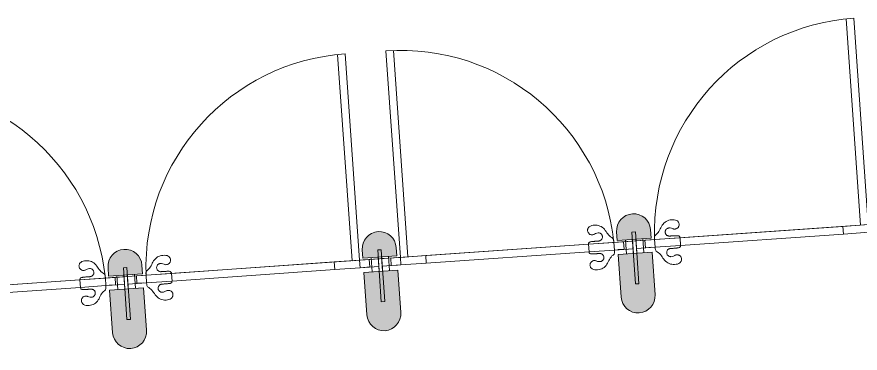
# Model space of a CAD drawing. Header units: millimetres. Extents: x 306 to 836129804, y -168137 to 818603917.
# Drawn here: x 833845581 to 833850543, y 818029670 to 818031645 of the extents above; entities that cross this region are included whole.
import ezdxf

# ---------------------------------------------------------------- set-up
doc = ezdxf.new("R2010")
doc.units = ezdxf.units.MM
doc.header["$LTSCALE"] = 3
for name, color, linetype, lineweight in [('A-214-M_CURT_WALL', 251, 'Continuous', 13), ('A-325-M_DOOR', 251, 'Continuous', 13), ('A-810-M_ROOMS', 251, 'Continuous', 13), ('Z-060-M_DETAIL', 253, 'Continuous', 5), ('Z-060-M_LINE_MEDIUM', 253, 'Continuous', 9)]:
    doc.layers.add(name, color=color, linetype=linetype, lineweight=lineweight)
doc.layers.add('UAJ-00XREF', color=7, linetype='Continuous')

# ---------------------------------------------------------------- blocks, each defined once
blk = doc.blocks.new('DCW_01a - L_GF _LOBBY SINGLE DOOR_CERAMIC MULLION-40864562-0300')
at = {"layer": 'A-325-M_DOOR', "lineweight": 9}
for p, q in [((-740.0614916248859, 44.95000000000353), (-630.0614916248876, 44.95000000000353)), ((-630.0614916248876, 0), (-740.0614916248859, 0)), ((-630.0614916248877, 1.63614455317429e-11), (-630.0614916248877, 44.95000000000009)), ((-630.0614916248876, 44.95000000000353), (-630.0614916248876, 0)), ((480.0614916248881, 44.95000000000545), (630.0614916248775, 44.95000000000545)), ((630.0614916248775, 0), (480.0614916248881, 0)), ((630.0614916248775, 44.95000000000545), (630.0614916248775, 0)), ((630.0614916248877, 44.95000000000545), (740.0614916248877, 44.95000000000545)), ((630.0614916248877, 0), (630.0614916248877, 44.95000000000545)), ((740.0614916248877, 0), (630.0614916248877, 0))]:
    blk.add_line(p, q, dxfattribs=at)
at = {"layer": 'A-325-M_DOOR'}
for p, q in [((-630.0307602406006, 44.94999999999519), (-480.1592892086762, 44.94999999999682)), ((-480.1592892086767, 8.662937034387142e-12), (-630.0307602406006, 8.662937034387142e-12)), ((480.0614916248881, 44.95000000000009), (-480.0614916248874, 44.95000000000009)), ((-480.0614916248874, 44.95000000000009), (-480.0614916248874, 0)), ((480.0614916248881, 44.95000000000009), (-480.0614916248888, 44.95000000000009)), ((-480.0614916248888, 44.95000000000009), (-480.0614916248888, 0)), ((-480.0614916248874, 0), (480.0614916248881, 0)), ((-480.0614916248888, 0), (480.0614916248881, 0)), ((480.0614916248881, 0), (480.0614916248881, 44.95000000000009)), ((480.0614916248881, 0), (480.0614916248881, 44.95000000000009)), ((630.0614916248883, 0), (585.0614916248882, 0)), ((585.0614916248882, -1215.53824448193), (585.0614916248882, 0)), ((630.0614916248883, -1215.53824448193), (630.0614916248883, 0))]:
    blk.add_line(p, q, dxfattribs=at)
at = {"layer": 'A-325-M_DOOR', "flags": 128}
for points in [[(-491.603976205231, 146.4819285868116), (-498.7184301404689, 150.5969384895882), (-506.6442787028157, 152.7260546422993), (-514.784637186272, 153.8882849697217), (-523.0060879217543, 154.1188877522965), (-531.2065445005023, 153.5053912437262), (-539.2977348663484, 152.0378076816392), (-547.2080829029152, 149.7887217251294), (-554.8188603213391, 146.6755746204986), (-561.9386330405167, 142.565368240934), (-568.5314926508606, 137.6518004897652), (-574.4530062592528, 131.9464631830281), (-579.7460715326984, 125.6514660722233), (-584.3439134711214, 118.8331369286906), (-588.5695286327597, 111.7736709531651), (-592.7108321416835, 104.6642871168596), (-597.0123627555404, 97.65221139080312), (-601.7497856627729, 90.92727237896585), (-607.042179165733, 84.63197407853235), (-612.9421415148851, 78.90441498169041), (-619.4438225809267, 73.86887985622253), (-625.857018551438, 68.75070774761375), (-629.2334829353958, 61.36552815156477), (-629.9588846601732, 53.17662897355077), (-630.0307602406006, 44.94999999999519)], [(-541.8763449463935, 59.17465377049585), (-544.6964832707957, 59.45264312641748), (-547.5772745811706, 60.09453772655109), (-550.4503926945812, 61.12642450465173), (-553.2381618725875, 62.55722513291182), (-555.8591054466046, 64.3751702509581), (-558.2349206679623, 66.54651819221452), (-560.2977801488647, 69.01711715384874), (-561.996621528974, 71.71678447659711), (-563.301240908966, 74.56578597936215), (-564.2035267188844, 77.48219998856855), (-564.7158676061301, 80.38882786014267), (-564.8673818980741, 83.21857926561917), (-564.6832381029237, 86.04639510848871), (-564.1374049761955, 88.94692033626715), (-563.2015399921004, 91.85273317194145), (-561.8641457982297, 94.68649716356238), (-560.134278384492, 97.36638961119984), (-558.0430593756016, 99.81303000115221), (-555.6423572975928, 101.9568293188419), (-553.0006196727965, 103.7444217381199), (-550.1965332520818, 105.1429710584741), (-547.31170503695, 106.1416485457821), (-544.4237026723544, 106.7502712839931), (-541.6005468619622, 106.9957126300978)], [(-541.6005468619622, 106.9957126300978), (-533.8844326498277, 106.4591271865363), (-526.1620036113582, 104.4495470034938), (-518.4332572886401, 100.9669707397635)], [(-518.4332572886401, 100.9669707397635), (-515.607124841507, 99.74592823134178), (-512.5391433532797, 98.83317347200371), (-509.2788185959516, 98.28622427025908), (-505.8922242039044, 98.15174802282819), (-502.4588041802139, 98.45990006288667), (-499.0659400126669, 99.21992447460245), (-495.801928895832, 100.4180045302409), (-492.7484863562252, 102.0179481289729), (-489.9740718232194, 103.9646709622184), (-487.5291490573155, 106.1898056506012), (-485.4440004697773, 108.6183419119235), (-483.7291043709596, 111.1751177802645), (-482.322605509399, 113.91368171247), (-481.2076079552567, 116.9140839137674), (-480.4447979858649, 120.1307580385118), (-480.0851386410328, 123.5008842251759), (-480.164007746968, 126.9472025370352), (-480.6964467709058, 130.3831408866621), (-481.6745485154252, 133.719678108697), (-483.0676418561883, 136.8728703303098), (-484.8253227885747, 139.7707424976589), (-486.8827355514498, 142.3583908890284), (-489.1670525337969, 144.6006060525362), (-491.603976205231, 146.4819285868116)], [(-480.1592892086762, 44.94999999999682), (-480.3586558167306, 47.84013206290851), (-481.0673531486682, 50.64547098941953), (-482.4358886599967, 53.18915509296864), (-484.4910909154875, 55.22123756261568), (-487.016321934298, 56.62694343245979), (-489.7778052993191, 57.50689118085554), (-492.6275968339588, 58.02473218761385), (-495.5106410014154, 58.32856007671695), (-498.4020390224389, 58.54291987713317), (-501.2960060170432, 58.70976770820742), (-504.1920001063679, 58.84347998235042), (-507.0893163692411, 58.94691084427221), (-509.9873675836461, 59.02231072888976), (-512.8859219792342, 59.07480609194106), (-515.7848022221391, 59.10996384411985), (-518.6838309789621, 59.13335088540111), (-521.5828661095237, 59.14973158037852), (-524.4818963548206, 59.16088571905566), (-527.3809408747173, 59.16789942887385), (-530.2800133745801, 59.17182608869781), (-533.179104887908, 59.17358295648715), (-536.0782005584771, 59.174051928556), (-538.977285530052, 59.17411490114378), (-541.8763449463935, 59.17465377049585)], [(-630.0307602406006, 8.662937034387142e-12), (-629.9588846601732, -8.226628973546369), (-629.2334829353958, -16.41552815156037), (-625.857018551438, -23.80070774760935), (-619.4438225809267, -28.91887985621813), (-612.9421415148851, -33.95441498168547), (-607.042179165733, -39.68197407852795), (-601.7497856627724, -45.97727237896092), (-597.0123627555404, -52.70221139079818), (-592.7108321416835, -59.71428711685471), (-588.5695286327597, -66.82367095316067), (-584.3439134711214, -73.88313692868621), (-579.7460715326979, -80.70146607221892), (-574.4530062592522, -86.99646318302317), (-568.5314926508601, -92.70180048976084), (-561.9386330405157, -97.61536824092966), (-554.8188603213391, -101.7255746204942), (-547.2080829029146, -104.8387217251245), (-539.2977348663478, -107.0878076816343), (-531.2065445005018, -108.5553912437207), (-523.0060879217543, -109.1688877522921), (-514.7846371862714, -108.9382849697167), (-506.6442787028152, -107.7760546422944), (-498.7184301404683, -105.6469384895833), (-491.6039762052305, -101.5319285868061)], [(-541.876344946394, -14.22465377049037), (-538.977285530052, -14.22411490113938), (-536.0782005584765, -14.22405192855106), (-533.1791048879086, -14.2235829564822), (-530.2800133745801, -14.22182608869286), (-527.3809408747173, -14.21789942886837), (-524.48189635482, -14.21088571905125), (-521.5828661095243, -14.19973158037358), (-518.6838309789626, -14.18335088539671), (-515.7848022221391, -14.15996384411491), (-512.8859219792342, -14.12480609193612), (-509.9873675836461, -14.07231072888428), (-507.0893163692417, -13.99691084426727), (-504.1920001063684, -13.89347998234548), (-501.2960060170432, -13.75976770820193), (-498.4020390224389, -13.59291987712768), (-495.5106410014159, -13.37856007671146), (-492.6275968339588, -13.07473218760837), (-489.7778052993191, -12.55689118085006), (-487.0163219342985, -11.67694343245485), (-484.4910909154875, -10.27123756261019), (-482.4358886599967, -8.239155092963157), (-481.0673531486682, -5.695470989414045), (-480.3586558167306, -2.890132062903028), (-480.1592892086767, 8.662937034387142e-12)], [(-541.6005468619622, -62.04571263009282), (-544.4237026723538, -61.8002712839887), (-547.3117050369494, -61.19164854577771), (-550.1965332520813, -60.1929710584692), (-553.0006196727965, -58.79442173811493), (-555.6423572975922, -57.00682931883745), (-558.043059375601, -54.86303000114727), (-560.1342783844914, -52.4163896111949), (-561.8641457982297, -49.73649716355744), (-563.2015399921004, -46.90273317193651), (-564.1374049761955, -43.99692033626276), (-564.6832381029237, -41.09639510848432), (-564.8673818980747, -38.26857926561422), (-564.7158676061301, -35.43882786013773), (-564.2035267188844, -32.5321999885636), (-563.3012409089665, -29.61578597935721), (-561.996621528974, -26.76678447659271), (-560.2977801488647, -24.0671171538438), (-558.2349206679628, -21.59651819221012), (-555.8591054466046, -19.42517025095316), (-553.2381618725875, -17.60722513290688), (-550.4503926945818, -16.17642450464679), (-547.5772745811706, -15.14453772654615), (-544.6964832707957, -14.50264312641253), (-541.876344946394, -14.22465377049037)], [(-518.4332572886401, -56.01697073975803), (-526.1620036113587, -59.49954700348886), (-533.8844326498282, -61.50912718653083), (-541.6005468619622, -62.04571263009282)], [(-491.6039762052305, -101.5319285868061), (-489.1670525337969, -99.65060605253124), (-486.8827355514492, -97.40839088902291), (-484.8253227885741, -94.82074249765398), (-483.0676418561878, -91.92287033030433), (-481.6745485154246, -88.7696781086915), (-480.6964467709053, -85.4331408866566), (-480.1640077469675, -81.9972025370297), (-480.0851386410323, -78.55088422517096), (-480.4447979858644, -75.18075803850684), (-481.2076079552562, -71.96408391376193), (-482.322605509399, -68.96368171246452), (-483.7291043709596, -66.22511778025951), (-485.4440004697773, -63.66834191191852), (-487.529149057315, -61.2398056505963), (-489.9740718232194, -59.0146709622129), (-492.7484863562252, -57.06794812896744), (-495.801928895832, -55.46800453023542), (-499.0659400126669, -54.26992447459697), (-502.4588041802139, -53.50990006288119), (-505.8922242039039, -53.2017480228227), (-509.2788185959516, -53.3362242702536), (-512.5391433532791, -53.88317347199877), (-515.607124841507, -54.7959282313363), (-518.4332572886401, -56.01697073975803)]]:
    blk.add_lwpolyline(points, dxfattribs=at)
at = {"layer": 'A-325-M_DOOR'}
blk.add_arc((629.6250576559477, 44.9499588607396), 1260.488278898555, 182.0436438388374, 270.0198382050625, dxfattribs=at)
blk = doc.blocks.new('DCW_01a - L_GF _LOBBY SINGLE DOOR_CERAMIC MULLION-40864563-0300')
at = {"layer": 'A-325-M_DOOR'}
for p, q in [((584.969254187822, 1215.35388694858), (584.969254187822, 0)), ((629.9692541878221, 1215.35388694858), (629.9692541878221, 0)), ((-479.9692541878213, -44.95000000000009), (-479.9692541878213, 0)), ((-479.9692541878213, 0), (479.9692541878219, 0)), ((479.9692541878219, 0), (-479.9692541878226, 0)), ((-479.9692541878226, 0), (-479.9692541878226, -44.95000000000009)), ((479.9692541878219, 0), (479.9692541878219, -44.95000000000009)), ((479.9692541878219, -44.95000000000009), (479.9692541878219, 0)), ((629.9692541878221, 0), (584.969254187822, 0)), ((-629.9385228035344, -8.662937034387142e-12), (-480.0670517716106, -8.662937034387142e-12)), ((-480.06705177161, -44.94999999999682), (-629.9385228035344, -44.94999999999519)), ((479.9692541878219, -44.95000000000009), (-479.9692541878213, -44.95000000000009)), ((-479.9692541878226, -44.95000000000009), (479.9692541878219, -44.95000000000009))]:
    blk.add_line(p, q, dxfattribs=at)
at = {"layer": 'A-325-M_DOOR', "lineweight": 9}
for p, q in [((-629.9692541878214, 0), (-739.9692541878197, 0)), ((-629.9692541878214, -44.95000000000353), (-629.9692541878214, 0)), ((629.9692541878113, 0), (479.9692541878219, 0)), ((629.9692541878113, -44.95000000000545), (629.9692541878113, 0)), ((739.9692541878215, 0), (629.9692541878215, 0)), ((629.9692541878215, 0), (629.9692541878215, -44.95000000000545)), ((-739.9692541878197, -44.95000000000353), (-629.9692541878214, -44.95000000000353)), ((-629.9692541878215, -1.63614455317429e-11), (-629.9692541878215, -44.95000000000009)), ((479.9692541878219, -44.95000000000545), (629.9692541878113, -44.95000000000545)), ((629.9692541878215, -44.95000000000545), (739.9692541878215, -44.95000000000545))]:
    blk.add_line(p, q, dxfattribs=at)
at = {"layer": 'A-325-M_DOOR', "flags": 128}
for points in [[(-491.5117387681644, 101.5319285868061), (-498.6261927034022, 105.6469384895833), (-506.552041265749, 107.7760546422944), (-514.6923997492053, 108.9382849697167), (-522.9138504846882, 109.1688877522921), (-531.1143070634356, 108.5553912437207), (-539.2054974292816, 107.0878076816343), (-547.1158454658485, 104.8387217251245), (-554.726622884273, 101.7255746204942), (-561.8463956034495, 97.61536824092966), (-568.4392552137939, 92.70180048976084), (-574.3607688221861, 86.99646318302317), (-579.6538340956317, 80.70146607221892), (-584.2516760340553, 73.88313692868621), (-588.4772911956935, 66.82367095316067), (-592.6185947046174, 59.71428711685471), (-596.9201253184742, 52.70221139079818), (-601.6575482257063, 45.97727237896092), (-606.949941728667, 39.68197407852795), (-612.8499040778189, 33.95441498168547), (-619.3515851438607, 28.91887985621813), (-625.7647811143719, 23.80070774760935), (-629.1412454983297, 16.41552815156037), (-629.8666472231071, 8.226628973546369), (-629.9385228035344, -8.662937034387142e-12)], [(-518.341019851574, 56.01697073975803), (-515.514887404441, 54.7959282313363), (-512.446905916213, 53.88317347199877), (-509.1865811588855, 53.3362242702536), (-505.7999867668377, 53.2017480228227), (-502.3665667431478, 53.50990006288119), (-498.9737025756008, 54.26992447459697), (-495.7096914587658, 55.46800453023542), (-492.656248919159, 57.06794812896744), (-489.8818343861533, 59.0146709622129), (-487.4369116202488, 61.2398056505963), (-485.3517630327112, 63.66834191191852), (-483.6368669338934, 66.22511778025951), (-482.2303680723328, 68.96368171246452), (-481.11537051819, 71.96408391376193), (-480.3525605487982, 75.18075803850684), (-479.9929012039661, 78.55088422517096), (-480.0717703099014, 81.9972025370297), (-480.6042093338391, 85.4331408866566), (-481.5823110783585, 88.7696781086915), (-482.9754044191216, 91.92287033030433), (-484.733085351508, 94.82074249765398), (-486.7904981143831, 97.40839088902291), (-489.0748150967308, 99.65060605253124), (-491.5117387681644, 101.5319285868061)], [(-541.7841075093279, 14.22465377049037), (-544.6042458337296, 14.50264312641253), (-547.4850371441046, 15.14453772654615), (-550.3581552575156, 16.17642450464679), (-553.1459244355215, 17.60722513290688), (-555.7668680095386, 19.42517025095316), (-558.1426832308968, 21.59651819221012), (-560.2055427117986, 24.0671171538438), (-561.9043840919078, 26.76678447659271), (-563.2090034719004, 29.61578597935721), (-564.1112892818182, 32.5321999885636), (-564.623630169064, 35.43882786013773), (-564.7751444610085, 38.26857926561422), (-564.5910006658576, 41.09639510848432), (-564.0451675391294, 43.99692033626276), (-563.1093025550342, 46.90273317193651), (-561.7719083611636, 49.73649716355744), (-560.0420409474252, 52.4163896111949), (-557.950821938535, 54.86303000114727), (-555.550119860526, 57.00682931883745), (-552.9083822357303, 58.79442173811493), (-550.1042958150152, 60.1929710584692), (-547.2194675998833, 61.19164854577771), (-544.3314652352876, 61.8002712839887), (-541.5083094248961, 62.04571263009282)], [(-541.5083094248961, 62.04571263009282), (-533.7921952127621, 61.50912718653083), (-526.0697661742926, 59.49954700348886), (-518.341019851574, 56.01697073975803)], [(-480.0670517716106, -8.662937034387142e-12), (-480.2664183796644, 2.890132062903028), (-480.975115711602, 5.695470989414045), (-482.3436512229306, 8.239155092963157), (-484.3988534784213, 10.27123756261019), (-486.9240844972324, 11.67694343245485), (-489.6855678622529, 12.55689118085006), (-492.5353593968926, 13.07473218760837), (-495.4184035643498, 13.37856007671146), (-498.3098015853728, 13.59291987712768), (-501.203768579977, 13.75976770820193), (-504.0997626693022, 13.89347998234548), (-506.9970789321756, 13.99691084426727), (-509.89513014658, 14.07231072888428), (-512.7936845421681, 14.12480609193612), (-515.6925647850729, 14.15996384411491), (-518.5915935418965, 14.18335088539671), (-521.4906286724581, 14.19973158037358), (-524.389658917754, 14.21088571905125), (-527.2887034376512, 14.21789942886837), (-530.187775937514, 14.22182608869286), (-533.0868674508424, 14.2235829564822), (-535.9859631214104, 14.22405192855106), (-538.8850480929858, 14.22411490113938), (-541.7841075093279, 14.22465377049037)], [(-629.9385228035344, -44.94999999999519), (-629.8666472231071, -53.17662897355077), (-629.1412454983297, -61.36552815156477), (-625.7647811143719, -68.75070774761375), (-619.3515851438607, -73.86887985622253), (-612.8499040778189, -78.90441498169041), (-606.949941728667, -84.63197407853235), (-601.6575482257068, -90.92727237896585), (-596.9201253184742, -97.65221139080312), (-592.6185947046174, -104.6642871168596), (-588.4772911956935, -111.7736709531651), (-584.2516760340553, -118.8331369286906), (-579.6538340956323, -125.6514660722233), (-574.3607688221866, -131.9464631830281), (-568.4392552137945, -137.6518004897652), (-561.8463956034506, -142.565368240934), (-554.726622884273, -146.6755746204986), (-547.115845465849, -149.7887217251294), (-539.2054974292822, -152.0378076816392), (-531.1143070634362, -153.5053912437262), (-522.9138504846882, -154.1188877522965), (-514.6923997492058, -153.8882849697217), (-506.5520412657496, -152.7260546422993), (-498.6261927034027, -150.5969384895882), (-491.5117387681649, -146.4819285868116)], [(-541.7841075093273, -59.17465377049585), (-538.8850480929858, -59.17411490114378), (-535.9859631214109, -59.174051928556), (-533.0868674508419, -59.17358295648715), (-530.187775937514, -59.17182608869781), (-527.2887034376512, -59.16789942887385), (-524.3896589177544, -59.16088571905566), (-521.4906286724575, -59.14973158037852), (-518.5915935418959, -59.13335088540111), (-515.6925647850729, -59.10996384411985), (-512.7936845421681, -59.07480609194106), (-509.89513014658, -59.02231072888976), (-506.997078932175, -58.94691084427221), (-504.0997626693017, -58.84347998235042), (-501.203768579977, -58.70976770820742), (-498.3098015853728, -58.54291987713317), (-495.4184035643493, -58.32856007671695), (-492.5353593968926, -58.02473218761385), (-489.6855678622529, -57.50689118085554), (-486.9240844972318, -56.62694343245979), (-484.3988534784213, -55.22123756261568), (-482.3436512229306, -53.18915509296864), (-480.975115711602, -50.64547098941953), (-480.2664183796644, -47.84013206290851), (-480.06705177161, -44.94999999999682)], [(-541.5083094248961, -106.9957126300978), (-544.3314652352882, -106.7502712839931), (-547.2194675998838, -106.1416485457821), (-550.1042958150157, -105.1429710584741), (-552.9083822357303, -103.7444217381199), (-555.5501198605266, -101.9568293188419), (-557.9508219385355, -99.81303000115221), (-560.0420409474258, -97.36638961119984), (-561.7719083611636, -94.68649716356238), (-563.1093025550342, -91.85273317194145), (-564.0451675391294, -88.94692033626715), (-564.5910006658576, -86.04639510848871), (-564.7751444610079, -83.21857926561917), (-564.623630169064, -80.38882786014267), (-564.1112892818182, -77.48219998856855), (-563.2090034718999, -74.56578597936215), (-561.9043840919078, -71.71678447659711), (-560.2055427117986, -69.01711715384874), (-558.1426832308962, -66.54651819221452), (-555.7668680095386, -64.3751702509581), (-553.1459244355215, -62.55722513291182), (-550.358155257515, -61.12642450465173), (-547.4850371441046, -60.09453772655109), (-544.6042458337296, -59.45264312641748), (-541.7841075093273, -59.17465377049585)], [(-491.5117387681649, -146.4819285868116), (-489.0748150967308, -144.6006060525362), (-486.7904981143836, -142.3583908890284), (-484.7330853515085, -139.7707424976589), (-482.9754044191222, -136.8728703303098), (-481.582311078359, -133.719678108697), (-480.6042093338397, -130.3831408866621), (-480.0717703099019, -126.9472025370352), (-479.9929012039667, -123.5008842251759), (-480.3525605487987, -120.1307580385118), (-481.1153705181906, -116.9140839137674), (-482.2303680723328, -113.91368171247), (-483.6368669338934, -111.1751177802645), (-485.3517630327112, -108.6183419119235), (-487.4369116202493, -106.1898056506012), (-489.8818343861533, -103.9646709622184), (-492.656248919159, -102.0179481289729), (-495.7096914587658, -100.4180045302409), (-498.9737025756008, -99.21992447460245), (-502.3665667431478, -98.45990006288667), (-505.7999867668383, -98.15174802282819), (-509.1865811588855, -98.28622427025908), (-512.4469059162135, -98.83317347200371), (-515.514887404441, -99.74592823134178), (-518.341019851574, -100.9669707397635)], [(-518.341019851574, -100.9669707397635), (-526.069766174292, -104.4495470034938), (-533.7921952127615, -106.4591271865363), (-541.5083094248961, -106.9957126300978)]]:
    blk.add_lwpolyline(points, dxfattribs=at)
at = {"layer": 'A-325-M_DOOR'}
blk.add_arc((629.5328202188815, -44.9499588607396), 1260.303921376257, 89.98015889300027, 177.9560570896446, dxfattribs=at)
blk = doc.blocks.new('DCW_01a - L_GF _LOBBY SINGLE DOOR_CERAMIC MULLION-40864564-0300')
at = {"layer": 'A-325-M_DOOR', "lineweight": 9}
for p, q in [((-739.9692541872956, 44.95000000000353), (-629.9692541872973, 44.95000000000353)), ((-629.9692541872973, 0), (-739.9692541872956, 0)), ((-629.9692541872975, 1.63614455317429e-11), (-629.9692541872975, 44.95000000000009)), ((-629.9692541872973, 44.95000000000353), (-629.9692541872973, 0)), ((479.9692541872978, 44.95000000000545), (629.9692541872872, 44.95000000000545)), ((629.9692541872872, 0), (479.9692541872978, 0)), ((629.9692541872872, 44.95000000000545), (629.9692541872872, 0)), ((629.9692541872975, 44.95000000000545), (739.9692541872975, 44.95000000000545)), ((629.9692541872975, 0), (629.9692541872975, 44.95000000000545)), ((739.9692541872975, 0), (629.9692541872975, 0))]:
    blk.add_line(p, q, dxfattribs=at)
at = {"layer": 'A-325-M_DOOR'}
for p, q in [((-629.9385228030103, 44.94999999999519), (-480.0670517710859, 44.94999999999682)), ((-480.0670517710865, 8.662937034387142e-12), (-629.9385228030103, 8.662937034387142e-12)), ((479.9692541872978, 44.95000000000009), (-479.9692541872972, 44.95000000000009)), ((-479.9692541872972, 44.95000000000009), (-479.9692541872972, 0)), ((479.9692541872978, 44.95000000000009), (-479.9692541872985, 44.95000000000009)), ((-479.9692541872985, 44.95000000000009), (-479.9692541872985, 0)), ((-479.9692541872972, 0), (479.9692541872978, 0)), ((-479.9692541872985, 0), (479.9692541872978, 0)), ((479.9692541872978, 0), (479.9692541872978, 44.95000000000009)), ((479.9692541872978, 0), (479.9692541872978, 44.95000000000009)), ((629.969254187298, 0), (584.9692541872979, 0)), ((584.9692541872979, -1215.353886947533), (584.9692541872979, 0)), ((629.969254187298, -1215.353886947533), (629.969254187298, 0))]:
    blk.add_line(p, q, dxfattribs=at)
at = {"layer": 'A-325-M_DOOR', "flags": 128}
for points in [[(-491.5117387676408, 146.4819285868116), (-498.6261927028786, 150.5969384895882), (-506.5520412652255, 152.7260546422993), (-514.6923997486817, 153.8882849697217), (-522.9138504841641, 154.1188877522965), (-531.1143070629121, 153.5053912437262), (-539.2054974287581, 152.0378076816392), (-547.1158454653249, 149.7887217251294), (-554.7266228837489, 146.6755746204986), (-561.8463956029265, 142.565368240934), (-568.4392552132704, 137.6518004897652), (-574.3607688216625, 131.9464631830281), (-579.6538340951081, 125.6514660722233), (-584.2516760335311, 118.8331369286906), (-588.4772911951694, 111.7736709531651), (-592.6185947040932, 104.6642871168596), (-596.9201253179501, 97.65221139080312), (-601.6575482251826, 90.92727237896585), (-606.9499417281428, 84.63197407853235), (-612.8499040772948, 78.90441498169041), (-619.3515851433365, 73.86887985622253), (-625.7647811138478, 68.75070774761375), (-629.1412454978056, 61.36552815156477), (-629.866647222583, 53.17662897355077), (-629.9385228030103, 44.94999999999519)], [(-541.7841075088032, 59.17465377049585), (-544.6042458332055, 59.45264312641748), (-547.4850371435804, 60.09453772655109), (-550.3581552569909, 61.12642450465173), (-553.1459244349973, 62.55722513291182), (-555.7668680090144, 64.3751702509581), (-558.1426832303721, 66.54651819221452), (-560.2055427112745, 69.01711715384874), (-561.9043840913837, 71.71678447659711), (-563.2090034713757, 74.56578597936215), (-564.1112892812941, 77.48219998856855), (-564.6236301685399, 80.38882786014267), (-564.7751444604838, 83.21857926561917), (-564.5910006653335, 86.04639510848871), (-564.0451675386053, 88.94692033626715), (-563.1093025545101, 91.85273317194145), (-561.7719083606395, 94.68649716356238), (-560.0420409469017, 97.36638961119984), (-557.9508219380114, 99.81303000115221), (-555.5501198600025, 101.9568293188419), (-552.9083822352062, 103.7444217381199), (-550.1042958144916, 105.1429710584741), (-547.2194675993597, 106.1416485457821), (-544.3314652347641, 106.7502712839931), (-541.508309424372, 106.9957126300978)], [(-541.508309424372, 106.9957126300978), (-533.7921952122374, 106.4591271865363), (-526.0697661737679, 104.4495470034938), (-518.3410198510499, 100.9669707397635)], [(-518.3410198510499, 100.9669707397635), (-515.5148874039168, 99.74592823134178), (-512.4469059156894, 98.83317347200371), (-509.1865811583614, 98.28622427025908), (-505.7999867663142, 98.15174802282819), (-502.3665667426237, 98.45990006288667), (-498.9737025750766, 99.21992447460245), (-495.7096914582417, 100.4180045302409), (-492.6562489186349, 102.0179481289729), (-489.8818343856292, 103.9646709622184), (-487.4369116197252, 106.1898056506012), (-485.3517630321871, 108.6183419119235), (-483.6368669333693, 111.1751177802645), (-482.2303680718087, 113.91368171247), (-481.1153705176665, 116.9140839137674), (-480.3525605482747, 120.1307580385118), (-479.9929012034426, 123.5008842251759), (-480.0717703093778, 126.9472025370352), (-480.6042093333155, 130.3831408866621), (-481.5823110778349, 133.719678108697), (-482.975404418598, 136.8728703303098), (-484.7330853509844, 139.7707424976589), (-486.7904981138595, 142.3583908890284), (-489.0748150962067, 144.6006060525362), (-491.5117387676408, 146.4819285868116)], [(-480.0670517710859, 44.94999999999682), (-480.2664183791403, 47.84013206290851), (-480.9751157110779, 50.64547098941953), (-482.3436512224065, 53.18915509296864), (-484.3988534778972, 55.22123756261568), (-486.9240844967077, 56.62694343245979), (-489.6855678617288, 57.50689118085554), (-492.5353593963685, 58.02473218761385), (-495.4184035638252, 58.32856007671695), (-498.3098015848487, 58.54291987713317), (-501.2037685794529, 58.70976770820742), (-504.0997626687776, 58.84347998235042), (-506.9970789316509, 58.94691084427221), (-509.8951301460559, 59.02231072888976), (-512.793684541644, 59.07480609194106), (-515.6925647845488, 59.10996384411985), (-518.5915935413718, 59.13335088540111), (-521.4906286719335, 59.14973158037852), (-524.3896589172303, 59.16088571905566), (-527.2887034371271, 59.16789942887385), (-530.1877759369899, 59.17182608869781), (-533.0868674503178, 59.17358295648715), (-535.9859631208868, 59.174051928556), (-538.8850480924617, 59.17411490114378), (-541.7841075088032, 59.17465377049585)], [(-629.9385228030103, 8.662937034387142e-12), (-629.866647222583, -8.226628973546369), (-629.1412454978056, -16.41552815156037), (-625.7647811138478, -23.80070774760935), (-619.3515851433365, -28.91887985621813), (-612.8499040772948, -33.95441498168547), (-606.9499417281428, -39.68197407852795), (-601.6575482251822, -45.97727237896092), (-596.9201253179501, -52.70221139079818), (-592.6185947040932, -59.71428711685471), (-588.4772911951694, -66.82367095316067), (-584.2516760335311, -73.88313692868621), (-579.6538340951076, -80.70146607221892), (-574.360768821662, -86.99646318302317), (-568.4392552132698, -92.70180048976084), (-561.8463956029254, -97.61536824092966), (-554.7266228837489, -101.7255746204942), (-547.1158454653244, -104.8387217251245), (-539.2054974287576, -107.0878076816343), (-531.1143070629115, -108.5553912437207), (-522.9138504841641, -109.1688877522921), (-514.6923997486812, -108.9382849697167), (-506.5520412652249, -107.7760546422944), (-498.626192702878, -105.6469384895833), (-491.5117387676403, -101.5319285868061)], [(-541.7841075088038, -14.22465377049037), (-538.8850480924617, -14.22411490113938), (-535.9859631208863, -14.22405192855106), (-533.0868674503183, -14.2235829564822), (-530.1877759369899, -14.22182608869286), (-527.2887034371271, -14.21789942886837), (-524.3896589172298, -14.21088571905125), (-521.490628671934, -14.19973158037358), (-518.5915935413724, -14.18335088539671), (-515.6925647845488, -14.15996384411491), (-512.793684541644, -14.12480609193612), (-509.8951301460559, -14.07231072888428), (-506.9970789316515, -13.99691084426727), (-504.0997626687781, -13.89347998234548), (-501.2037685794529, -13.75976770820193), (-498.3098015848487, -13.59291987712768), (-495.4184035638257, -13.37856007671146), (-492.5353593963685, -13.07473218760837), (-489.6855678617288, -12.55689118085006), (-486.9240844967082, -11.67694343245485), (-484.3988534778972, -10.27123756261019), (-482.3436512224065, -8.239155092963157), (-480.9751157110779, -5.695470989414045), (-480.2664183791403, -2.890132062903028), (-480.0670517710865, 8.662937034387142e-12)], [(-541.508309424372, -62.04571263009282), (-544.3314652347635, -61.8002712839887), (-547.2194675993592, -61.19164854577771), (-550.104295814491, -60.1929710584692), (-552.9083822352062, -58.79442173811493), (-555.5501198600019, -57.00682931883745), (-557.9508219380108, -54.86303000114727), (-560.0420409469011, -52.4163896111949), (-561.7719083606395, -49.73649716355744), (-563.1093025545101, -46.90273317193651), (-564.0451675386053, -43.99692033626276), (-564.5910006653335, -41.09639510848432), (-564.7751444604844, -38.26857926561422), (-564.6236301685399, -35.43882786013773), (-564.1112892812941, -32.5321999885636), (-563.2090034713763, -29.61578597935721), (-561.9043840913837, -26.76678447659271), (-560.2055427112745, -24.0671171538438), (-558.1426832303725, -21.59651819221012), (-555.7668680090144, -19.42517025095316), (-553.1459244349973, -17.60722513290688), (-550.3581552569915, -16.17642450464679), (-547.4850371435804, -15.14453772654615), (-544.6042458332055, -14.50264312641253), (-541.7841075088038, -14.22465377049037)], [(-518.3410198510499, -56.01697073975803), (-526.0697661737685, -59.49954700348886), (-533.792195212238, -61.50912718653083), (-541.508309424372, -62.04571263009282)], [(-491.5117387676403, -101.5319285868061), (-489.0748150962067, -99.65060605253124), (-486.790498113859, -97.40839088902291), (-484.7330853509839, -94.82074249765398), (-482.9754044185975, -91.92287033030433), (-481.5823110778344, -88.7696781086915), (-480.604209333315, -85.4331408866566), (-480.0717703093773, -81.9972025370297), (-479.992901203442, -78.55088422517096), (-480.3525605482741, -75.18075803850684), (-481.1153705176659, -71.96408391376193), (-482.2303680718087, -68.96368171246452), (-483.6368669333693, -66.22511778025951), (-485.3517630321871, -63.66834191191852), (-487.4369116197247, -61.2398056505963), (-489.8818343856292, -59.0146709622129), (-492.6562489186349, -57.06794812896744), (-495.7096914582417, -55.46800453023542), (-498.9737025750766, -54.26992447459697), (-502.3665667426237, -53.50990006288119), (-505.7999867663136, -53.2017480228227), (-509.1865811583614, -53.3362242702536), (-512.4469059156888, -53.88317347199877), (-515.5148874039168, -54.7959282313363), (-518.3410198510499, -56.01697073975803)]]:
    blk.add_lwpolyline(points, dxfattribs=at)
at = {"layer": 'A-325-M_DOOR'}
blk.add_arc((629.5328202183574, 44.9499588607396), 1260.303921375209, 182.0439429103568, 270.0198411069994, dxfattribs=at)
blk = doc.blocks.new('DCW_01a - L_GF _LOBBY SINGLE DOOR_CERAMIC MULLION-40864561-0300')
at = {"layer": 'A-325-M_DOOR'}
for p, q in [((585.0000000000056, 1215.415339455538), (585.0000000000056, 0)), ((630.0000000000057, 1215.415339455538), (630.0000000000057, 0)), ((-480.0000000000048, -44.95000000000009), (-480.0000000000048, 0)), ((-480.0000000000048, 0), (480.0000000000055, 0)), ((480.0000000000055, 0), (-480.0000000000062, 0)), ((-480.0000000000062, 0), (-480.0000000000062, -44.95000000000009)), ((480.0000000000055, 0), (480.0000000000055, -44.95000000000009)), ((480.0000000000055, -44.95000000000009), (480.0000000000055, 0)), ((630.0000000000057, 0), (585.0000000000056, 0)), ((-629.969268615718, -8.662937034387142e-12), (-480.0977975837941, -8.662937034387142e-12)), ((-480.0977975837936, -44.94999999999682), (-629.969268615718, -44.94999999999519)), ((480.0000000000055, -44.95000000000009), (-480.0000000000048, -44.95000000000009)), ((-480.0000000000062, -44.95000000000009), (480.0000000000055, -44.95000000000009))]:
    blk.add_line(p, q, dxfattribs=at)
at = {"layer": 'A-325-M_DOOR', "lineweight": 9}
for p, q in [((-630.000000000005, 0), (-740.0000000000033, 0)), ((-630.000000000005, -44.95000000000353), (-630.000000000005, 0)), ((629.9999999999949, 0), (480.0000000000055, 0)), ((629.9999999999949, -44.95000000000545), (629.9999999999949, 0)), ((740.0000000000051, 0), (630.0000000000051, 0)), ((630.0000000000051, 0), (630.0000000000051, -44.95000000000545)), ((-740.0000000000033, -44.95000000000353), (-630.000000000005, -44.95000000000353)), ((-630.0000000000051, -1.63614455317429e-11), (-630.0000000000051, -44.95000000000009)), ((480.0000000000055, -44.95000000000545), (629.9999999999949, -44.95000000000545)), ((630.0000000000051, -44.95000000000545), (740.0000000000051, -44.95000000000545))]:
    blk.add_line(p, q, dxfattribs=at)
at = {"layer": 'A-325-M_DOOR', "flags": 128}
for points in [[(-491.5424845803479, 101.5319285868061), (-498.6569385155858, 105.6469384895833), (-506.5827870779326, 107.7760546422944), (-514.7231455613888, 108.9382849697167), (-522.9445962968717, 109.1688877522921), (-531.1450528756192, 108.5553912437207), (-539.2362432414652, 107.0878076816343), (-547.146591278032, 104.8387217251245), (-554.7573686964565, 101.7255746204942), (-561.8771414156331, 97.61536824092966), (-568.4700010259775, 92.70180048976084), (-574.3915146343696, 86.99646318302317), (-579.6845799078153, 80.70146607221892), (-584.2824218462389, 73.88313692868621), (-588.5080370078771, 66.82367095316067), (-592.649340516801, 59.71428711685471), (-596.9508711306578, 52.70221139079818), (-601.6882940378898, 45.97727237896092), (-606.9806875408506, 39.68197407852795), (-612.8806498900025, 33.95441498168547), (-619.3823309560443, 28.91887985621813), (-625.7955269265555, 23.80070774760935), (-629.1719913105132, 16.41552815156037), (-629.8973930352906, 8.226628973546369), (-629.969268615718, -8.662937034387142e-12)], [(-518.3717656637575, 56.01697073975803), (-515.5456332166245, 54.7959282313363), (-512.4776517283966, 53.88317347199877), (-509.217326971069, 53.3362242702536), (-505.8307325790213, 53.2017480228227), (-502.3973125553313, 53.50990006288119), (-499.0044483877844, 54.26992447459697), (-495.7404372709494, 55.46800453023542), (-492.6869947313426, 57.06794812896744), (-489.9125801983369, 59.0146709622129), (-487.4676574324324, 61.2398056505963), (-485.3825088448947, 63.66834191191852), (-483.667612746077, 66.22511778025951), (-482.2611138845164, 68.96368171246452), (-481.1461163303736, 71.96408391376193), (-480.3833063609818, 75.18075803850684), (-480.0236470161497, 78.55088422517096), (-480.1025161220849, 81.9972025370297), (-480.6349551460227, 85.4331408866566), (-481.6130568905421, 88.7696781086915), (-483.0061502313052, 91.92287033030433), (-484.7638311636916, 94.82074249765398), (-486.8212439265666, 97.40839088902291), (-489.1055609089144, 99.65060605253124), (-491.5424845803479, 101.5319285868061)], [(-541.8148533215115, 14.22465377049037), (-544.6349916459131, 14.50264312641253), (-547.5157829562881, 15.14453772654615), (-550.3889010696992, 16.17642450464679), (-553.176670247705, 17.60722513290688), (-555.7976138217222, 19.42517025095316), (-558.1734290430803, 21.59651819221012), (-560.2362885239821, 24.0671171538438), (-561.9351299040914, 26.76678447659271), (-563.2397492840839, 29.61578597935721), (-564.1420350940018, 32.5321999885636), (-564.6543759812475, 35.43882786013773), (-564.8058902731921, 38.26857926561422), (-564.6217464780411, 41.09639510848432), (-564.0759133513129, 43.99692033626276), (-563.1400483672178, 46.90273317193651), (-561.8026541733472, 49.73649716355744), (-560.0727867596088, 52.4163896111949), (-557.9815677507186, 54.86303000114727), (-555.5808656727096, 57.00682931883745), (-552.9391280479139, 58.79442173811493), (-550.1350416271988, 60.1929710584692), (-547.2502134120668, 61.19164854577771), (-544.3622110474712, 61.8002712839887), (-541.5390552370797, 62.04571263009282)], [(-541.5390552370797, 62.04571263009282), (-533.8229410249456, 61.50912718653083), (-526.1005119864761, 59.49954700348886), (-518.3717656637575, 56.01697073975803)], [(-480.0977975837941, -8.662937034387142e-12), (-480.297164191848, 2.890132062903028), (-481.0058615237856, 5.695470989414045), (-482.3743970351142, 8.239155092963157), (-484.4295992906049, 10.27123756261019), (-486.954830309416, 11.67694343245485), (-489.7163136744365, 12.55689118085006), (-492.5661052090762, 13.07473218760837), (-495.4491493765334, 13.37856007671146), (-498.3405473975563, 13.59291987712768), (-501.2345143921606, 13.75976770820193), (-504.1305084814858, 13.89347998234548), (-507.0278247443591, 13.99691084426727), (-509.9258759587636, 14.07231072888428), (-512.8244303543516, 14.12480609193612), (-515.7233105972565, 14.15996384411491), (-518.62233935408, 14.18335088539671), (-521.5213744846417, 14.19973158037358), (-524.4204047299376, 14.21088571905125), (-527.3194492498347, 14.21789942886837), (-530.2185217496975, 14.22182608869286), (-533.117613263026, 14.2235829564822), (-536.0167089335939, 14.22405192855106), (-538.9157939051694, 14.22411490113938), (-541.8148533215115, 14.22465377049037)], [(-629.969268615718, -44.94999999999519), (-629.8973930352906, -53.17662897355077), (-629.1719913105132, -61.36552815156477), (-625.7955269265555, -68.75070774761375), (-619.3823309560443, -73.86887985622253), (-612.8806498900025, -78.90441498169041), (-606.9806875408506, -84.63197407853235), (-601.6882940378904, -90.92727237896585), (-596.9508711306578, -97.65221139080312), (-592.649340516801, -104.6642871168596), (-588.5080370078771, -111.7736709531651), (-584.2824218462389, -118.8331369286906), (-579.6845799078159, -125.6514660722233), (-574.3915146343702, -131.9464631830281), (-568.470001025978, -137.6518004897652), (-561.8771414156341, -142.565368240934), (-554.7573686964565, -146.6755746204986), (-547.1465912780326, -149.7887217251294), (-539.2362432414658, -152.0378076816392), (-531.1450528756197, -153.5053912437262), (-522.9445962968717, -154.1188877522965), (-514.7231455613894, -153.8882849697217), (-506.5827870779332, -152.7260546422993), (-498.6569385155863, -150.5969384895882), (-491.5424845803485, -146.4819285868116)], [(-541.8148533215109, -59.17465377049585), (-538.9157939051694, -59.17411490114378), (-536.0167089335945, -59.174051928556), (-533.1176132630254, -59.17358295648715), (-530.2185217496975, -59.17182608869781), (-527.3194492498347, -59.16789942887385), (-524.420404729938, -59.16088571905566), (-521.5213744846411, -59.14973158037852), (-518.6223393540795, -59.13335088540111), (-515.7233105972565, -59.10996384411985), (-512.8244303543516, -59.07480609194106), (-509.9258759587636, -59.02231072888976), (-507.0278247443586, -58.94691084427221), (-504.1305084814853, -58.84347998235042), (-501.2345143921606, -58.70976770820742), (-498.3405473975563, -58.54291987713317), (-495.4491493765328, -58.32856007671695), (-492.5661052090762, -58.02473218761385), (-489.7163136744365, -57.50689118085554), (-486.9548303094154, -56.62694343245979), (-484.4295992906049, -55.22123756261568), (-482.3743970351142, -53.18915509296864), (-481.0058615237856, -50.64547098941953), (-480.297164191848, -47.84013206290851), (-480.0977975837936, -44.94999999999682)], [(-541.5390552370797, -106.9957126300978), (-544.3622110474718, -106.7502712839931), (-547.2502134120674, -106.1416485457821), (-550.1350416271993, -105.1429710584741), (-552.9391280479139, -103.7444217381199), (-555.5808656727102, -101.9568293188419), (-557.981567750719, -99.81303000115221), (-560.0727867596094, -97.36638961119984), (-561.8026541733472, -94.68649716356238), (-563.1400483672178, -91.85273317194145), (-564.0759133513129, -88.94692033626715), (-564.6217464780411, -86.04639510848871), (-564.8058902731915, -83.21857926561917), (-564.6543759812475, -80.38882786014267), (-564.1420350940018, -77.48219998856855), (-563.2397492840835, -74.56578597936215), (-561.9351299040914, -71.71678447659711), (-560.2362885239821, -69.01711715384874), (-558.1734290430798, -66.54651819221452), (-555.7976138217222, -64.3751702509581), (-553.176670247705, -62.55722513291182), (-550.3889010696986, -61.12642450465173), (-547.5157829562881, -60.09453772655109), (-544.6349916459131, -59.45264312641748), (-541.8148533215109, -59.17465377049585)], [(-491.5424845803485, -146.4819285868116), (-489.1055609089144, -144.6006060525362), (-486.8212439265672, -142.3583908890284), (-484.7638311636921, -139.7707424976589), (-483.0061502313058, -136.8728703303098), (-481.6130568905426, -133.719678108697), (-480.6349551460232, -130.3831408866621), (-480.1025161220854, -126.9472025370352), (-480.0236470161502, -123.5008842251759), (-480.3833063609823, -120.1307580385118), (-481.1461163303741, -116.9140839137674), (-482.2611138845164, -113.91368171247), (-483.667612746077, -111.1751177802645), (-485.3825088448947, -108.6183419119235), (-487.4676574324329, -106.1898056506012), (-489.9125801983369, -103.9646709622184), (-492.6869947313426, -102.0179481289729), (-495.7404372709494, -100.4180045302409), (-499.0044483877844, -99.21992447460245), (-502.3973125553313, -98.45990006288667), (-505.8307325790219, -98.15174802282819), (-509.217326971069, -98.28622427025908), (-512.4776517283971, -98.83317347200371), (-515.5456332166245, -99.74592823134178), (-518.3717656637575, -100.9669707397635)], [(-518.3717656637575, -100.9669707397635), (-526.1005119864756, -104.4495470034938), (-533.8229410249451, -106.4591271865363), (-541.5390552370797, -106.9957126300978)]]:
    blk.add_lwpolyline(points, dxfattribs=at)
at = {"layer": 'A-325-M_DOOR'}
blk.add_arc((629.5635660310651, -44.9499588607396), 1260.36537387953, 89.98015986040683, 177.9561567898713, dxfattribs=at)
blk = doc.blocks.new('Circular Mullion - ARC_CW_CERAMIC MULLION-30650210-0300')
at = {"layer": 'Z-060-M_LINE_MEDIUM', "lineweight": 18}
h = blk.add_hatch(color=256, dxfattribs=at)
h.paths.add_polyline_path([(6.930349627509713e-11, 160.0001288222728), (27.62534705140006, 155.8705539054722), (50.00000000007526, 146.6026692006838), (76.053818580374, 123.7474907206025), (86.60254037847494, 110.0001288223014), (96.5925826289706, 85.88203333250486), (100.0000000000812, 46.22018912939889), (100.0000000000812, 10.0001288222029), (-99.99999999994262, 10.0001288222029), (-99.99999999994262, 60.00012882226083), (-93.26508591872884, 93.91532101883732), (-86.60254037842297, 110.0001288221975), (-70.71067811858798, 130.7108069409181), (-49.99999999993666, 146.6026692007185), (-17.30802505658817, 157.7214840952532), (-9.999999999963075, 158.6836038463923)], flags=0)
h.paths.add_polyline_path([(-17.42937404491909, -73.49987121654476), (100.0000000000812, -73.49987121654476), (100.0000000000812, -323.4998116814927), (93.20229713902005, -357.566589401928), (86.6025403785096, -373.4998116814987), (70.71067811872659, -394.2104898001673), (44.63327725535096, -412.3253214062901), (20.66588698905725, -420.7790960445724), (6.930349627509713e-11, -423.4998116814873), (-25.88190451003611, -420.092394310446), (-50.00000000000596, -410.102352059933), (-75.64606173225421, -387.7785726501263), (-86.60254037837099, -373.4998116814987), (-96.592582628832, -349.381716191754), (-99.9999999999253, -323.4998116814927), (-99.99999999994262, -73.49987121654476), (-45.51229512630749, -73.49987121654476)], flags=0)
at = {"layer": 'Z-060-M_DETAIL', "lineweight": 18}
for p, q in [((-99.9999999999991, 60.00012882228518), (-99.999999999999, 10.00012882222638)), ((100.0000000000011, 10.00012882222702), (100.000000000001, 60.00012882228619)), ((-99.999999999999, 10.00012882222638), (100.0000000000011, 10.00012882222702)), ((100.0000000000007, -73.49987121653935), (-99.99999999999937, -73.49987121653999)), ((-99.99999999999937, -73.49987121653999), (-99.99999999999898, -323.4998116814805)), ((100.0000000000011, -323.4998116814814), (100.0000000000007, -73.49987121653935))]:
    blk.add_line(p, q, dxfattribs=at)
for centre, start, end in [((9.644285370313811e-13, 60.00012882228535), 4.389165460419653e-13, 180), ((1.049027531507818e-12, -323.499811681481), 180, 359.9999999999993)]:
    blk.add_arc(centre, 100.0000000000001, start, end, dxfattribs=at)
at = {"layer": 'Z-060-M_LINE_MEDIUM'}
for p, q in [((-9.99999999999969, 52.50012878340168), (-9.99999999999969, -252.4999025251603)), ((10.00000000000098, 52.5001287834017), (-9.99999999999969, 52.50012878340168)), ((10.00000000000098, -252.4999025251603), (10.00000000000098, 52.50012878340168)), ((-62.9999999999993, 0.0001288222264391472), (-99.99999999999898, 0.0001288222263751799)), ((-62.99999999999923, -43.99999997875487), (-62.9999999999993, 0.0001288222264380412)), ((-51.70955868577837, 10.00012882222653), (-51.70955868577823, -73.49987121653984)), ((51.70955868577257, 10.00012882222687), (51.70955868577271, -73.4998712165395)), ((62.9999999999993, 0.0001288222264391472), (100.0000000000011, 0.0001288222263751799)), ((62.99999999999923, -43.99999997875487), (62.9999999999993, 0.0001288222264380412)), ((-62.99999999999923, -43.99999997875487), (-99.9999999999989, -43.99999997875493)), ((62.99999999999923, -43.99999997875487), (100.0000000000012, -43.99999997875493)), ((-9.99999999999969, -252.4999025251603), (10.00000000000098, -252.4999025251603))]:
    blk.add_line(p, q, dxfattribs=at)
blk = doc.blocks.new('Circular Mullion - CERAMIC_MULLIONS-V100-0300')
at = {"layer": 'Z-060-M_DETAIL'}
h = blk.add_hatch(dxfattribs=at)
h.set_pattern_fill('FP_60', color=256, style=0, pattern_type=2)
h.set_pattern_definition([(310, (-49880.501, 107574.622), (-378.6626304622206, -1413.18778151399), [152.4, -1676.4]), (4.999999999999999, (-49880.501, 107574.622), (-543.0722569291949, 1456.274698972632), [121.92, -1341.12]), (259.549, (-49759.045, 107585.248), (-1597.992801986582, -889.3416091385084), [129.52, -1424.721]), (313.816, (-49880.501, 107168.222), (-425.6574655514017, -2152.883750045125), [228.6, -2514.6]), (263.364, (-49699.781, 107196.25), (-2302.918557885823, -1490.540877103034), [194.28, -2137.081]), (8.816, (-49880.501, 107168.222), (1210.451568225919, 2461.697406629908), [182.88, -2011.68]), (339, (-49677.301, 107269.822), (353.9412327330601, -1419.581169676606), [152.4, -1676.4]), (34, (-49677.301, 107269.822), (-1180.997682094214, 1010.399896081791), [121.92, -1341.12]), (288.549, (-49576.225, 107337.998), (-966.4746286886605, -1552.557981219096), [129.52, -1424.721]), (322.5, (-49880.501, 107574.622), (659.786354912552, 151.2081813368843), [67.056, -1257.808, 67.056, -2640.584]), (322.5, (-49880.501, 107574.622), (659.786354912552, 151.2081813368843), [-1391.92, -1294.384, 67.056, -1279.144]), (352.5, (-49880.501, 107574.622), (723.7721718464363, 635.7819773261056), [67.056, -709.168, 67.056, -1740.408]), (352.5, (-49880.501, 107574.622), (723.7721718464363, 635.7819773261056), [-843.28, -1227.328, 67.056, -446.024]), (32.5, (-50333.637, 107574.622), (499.9628506809697, 963.7278726196303), [67.056, -440.944, 67.056, -3621.024]), (32.5, (-50333.637, 107574.622), (499.9628506809697, 963.7278726196303), [-575.056, -1517.904, 67.056, -2036.064]), (42.5, (-50536.837, 107574.622), (-99.35691249334411, 1198.25389816382), [67.056, -593.344, 67.056, -2479.04]), (42.5, (-50536.837, 107574.622), (-99.35691249334411, 1198.25389816382), [-727.456, -985.52, 67.056, -1426.464])])
h.paths.add_polyline_path([(10.00000000008436, 73.49987121642349), (10.0000000000497, -10.0001288223415), (-9.999999999963075, -10.0001288223415), (-9.999999999997726, 73.49987121642349)], flags=0)
at = {"layer": 'A-214-M_CURT_WALL', "lineweight": 9}
for p, q in [((-9.999999999999318, 73.49987121653969), (-9.999999999999453, -10.0001288222189)), ((9.999999999999453, -10.0001288222189), (9.999999999999318, 73.49987121653969))]:
    blk.add_line(p, q, dxfattribs=at)
blk = doc.blocks.new('Circular Mullion - CERAMIC_MULLIONS-V101-0300')
at = {"layer": 'A-214-M_CURT_WALL', "lineweight": 9}
for p, q in [((-9.999999999999318, 73.49987121653969), (-9.999999999999453, -10.0001288222189)), ((9.999999999999453, -10.0001288222189), (9.999999999999318, 73.49987121653969))]:
    blk.add_line(p, q, dxfattribs=at)
blk = doc.blocks.new('Circular Mullion - CERAMIC_MULLIONS-V102-0300')
at = {"layer": 'A-214-M_CURT_WALL', "lineweight": 9}
for p, q in [((-9.999999999999318, 73.49987121653969), (-9.999999999999453, -10.0001288222189)), ((9.999999999999453, -10.00012882221891), (9.999999999999318, 73.49987121653969))]:
    blk.add_line(p, q, dxfattribs=at)
blk = doc.blocks.new('3A35X-MAGP-P-MP-00')
at = {"layer": 'A-810-M_ROOMS', "flags": 128}
blk.add_lwpolyline([(834444680.9914007, 818031427.6608456), (834419543.8310268, 818029670.3805586)], dxfattribs=at)
at = {"layer": 'A-214-M_CURT_WALL', "lineweight": 18, "rotation": 3.998908525771384}
for p in [(834428966.8533436, 818030329.1220837), (834427470.5666171, 818030224.5201665), (834425974.2798908, 818030119.9182492)]:
    blk.add_blockref('Circular Mullion - ARC_CW_CERAMIC MULLION-30650210-0300', p, dxfattribs=at)
at = {"layer": 'A-325-M_DOOR'}
for name, p, rotation in [('DCW_01a - L_GF _LOBBY SINGLE DOOR_CERAMIC MULLION-40864561-0300', (834429715.0273778, 818030381.4251864), 3.998908525771384), ('DCW_01a - L_GF _LOBBY SINGLE DOOR_CERAMIC MULLION-40864564-0300', (834428218.7099804, 818030276.821125), 183.9989085257713), ('DCW_01a - L_GF _LOBBY SINGLE DOOR_CERAMIC MULLION-40864563-0300', (834426722.4232539, 818030172.2192079), 3.998908525771384), ('DCW_01a - L_GF _LOBBY SINGLE DOOR_CERAMIC MULLION-40864562-0300', (834425226.0445145, 818030067.6108583), 183.9989085257713)]:
    blk.add_blockref(name, p, dxfattribs=dict(at, rotation=rotation))
at = {"layer": 'Z-060-M_DETAIL', "lineweight": 9, "extrusion": (0, 0, -1), "rotation": 176.0010914742286}
for name, p in [('Circular Mullion - CERAMIC_MULLIONS-V102-0300', (-834428966.8533436, 818030329.1220837)), ('Circular Mullion - CERAMIC_MULLIONS-V101-0300', (-834427470.5666171, 818030224.5201665)), ('Circular Mullion - CERAMIC_MULLIONS-V100-0300', (-834425974.2798908, 818030119.9182492))]:
    blk.add_blockref(name, p, dxfattribs=at)

msp = doc.modelspace()

# ---------------------------------------------------------------- block references
at = {"layer": 'UAJ-00XREF', "ltscale": 0.5}
msp.add_blockref('3A35X-MAGP-P-MP-00', (-579752.5553781986, 0), dxfattribs=at)

doc.saveas('drawing.dxf')
